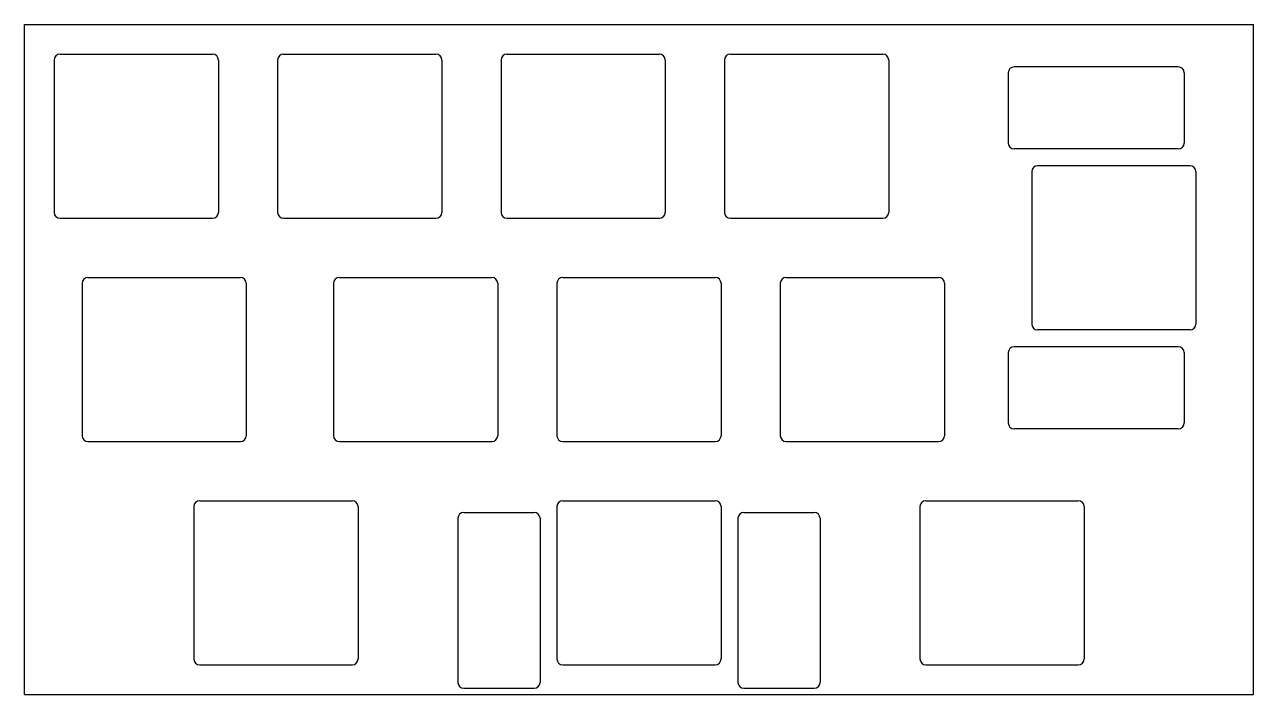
# Model space of a CAD drawing. Header units: millimetres. Extents: x 0 to 105, y -57 to 0.
import ezdxf

# ---------------------------------------------------------------- set-up
doc = ezdxf.new("R2010")
doc.units = ezdxf.units.MM

msp = doc.modelspace()

# ---------------------------------------------------------------- linework, layer by layer
for p, q in [((0, 0), (104.775, 0)), ((0, -57.15), (0, 0)), ((104.775, -57.15), (104.775, 0)), ((2.525, -3.025), (2.525, -16.025)), ((3.025, -2.525), (16.025, -2.525)), ((16.525, -3.025), (16.525, -16.025)), ((21.575, -3.025), (21.575, -16.025)), ((22.075, -2.525), (35.075, -2.525)), ((35.575, -3.025), (35.575, -16.025)), ((40.625, -3.025), (40.625, -16.025)), ((41.125, -2.525), (54.125, -2.525)), ((54.625, -3.025), (54.625, -16.025)), ((59.675, -3.025), (59.675, -16.025)), ((60.175, -2.525), (73.175, -2.525)), ((73.675, -3.025), (73.675, -16.025)), ((83.86875, -4.112), (83.86875, -10.112)), ((98.36875, -3.612), (84.36875, -3.612)), ((98.86875, -4.112), (98.86875, -10.112)), ((98.36875, -10.612), (84.36875, -10.612)), ((85.86875, -12.55), (85.86875, -25.55)), ((99.36875, -12.05), (86.36875, -12.05)), ((99.86875, -12.55), (99.86875, -25.55)), ((3.025, -16.525), (16.025, -16.525)), ((22.075, -16.525), (35.075, -16.525)), ((41.125, -16.525), (54.125, -16.525)), ((60.175, -16.525), (73.175, -16.525)), ((5.40625, -21.575), (18.40625, -21.575)), ((26.8375, -21.575), (39.8375, -21.575)), ((45.8875, -21.575), (58.8875, -21.575)), ((64.9375, -21.575), (77.9375, -21.575)), ((4.90625, -22.075), (4.90625, -35.075)), ((18.90625, -22.075), (18.90625, -35.075)), ((26.3375, -22.075), (26.3375, -35.075)), ((40.3375, -22.075), (40.3375, -35.075)), ((45.3875, -22.075), (45.3875, -35.075)), ((59.3875, -22.075), (59.3875, -35.075)), ((64.4375, -22.075), (64.4375, -35.075)), ((78.4375, -22.075), (78.4375, -35.075)), ((99.36875, -26.05), (86.36875, -26.05)), ((83.86875, -27.988), (83.86875, -33.988)), ((98.36875, -27.488), (84.36875, -27.488)), ((98.86875, -27.988), (98.86875, -33.988)), ((98.36875, -34.488), (84.36875, -34.488)), ((5.40625, -35.575), (18.40625, -35.575)), ((26.8375, -35.575), (39.8375, -35.575)), ((45.8875, -35.575), (58.8875, -35.575)), ((64.9375, -35.575), (77.9375, -35.575)), ((14.93125, -40.625), (27.93125, -40.625)), ((45.8875, -40.625), (58.8875, -40.625)), ((76.84375, -40.625), (89.84375, -40.625)), ((14.43125, -41.125), (14.43125, -54.125)), ((28.43125, -41.125), (28.43125, -54.125)), ((37.4495, -41.625), (43.4495, -41.625)), ((45.3875, -41.125), (45.3875, -54.125)), ((59.3875, -41.125), (59.3875, -54.125)), ((61.3255, -41.625), (67.3255, -41.625)), ((76.34375, -41.125), (76.34375, -54.125)), ((90.34375, -41.125), (90.34375, -54.125)), ((36.9495, -42.125), (36.9495, -56.125)), ((43.9495, -42.125), (43.9495, -56.125)), ((60.8255, -42.125), (60.8255, -56.125)), ((67.8255, -42.125), (67.8255, -56.125)), ((14.93125, -54.625), (27.93125, -54.625)), ((45.8875, -54.625), (58.8875, -54.625)), ((76.84375, -54.625), (89.84375, -54.625)), ((0, -57.15), (104.775, -57.15)), ((37.4495, -56.625), (43.4495, -56.625)), ((61.3255, -56.625), (67.3255, -56.625))]:
    msp.add_line(p, q)
for centre, start, end in [((3.025, -3.025), 90, 180), ((16.025, -3.025), 0, 90), ((22.075, -3.025), 90, 180), ((35.075, -3.025), 0, 90), ((41.125, -3.025), 90, 180), ((54.125, -3.025), 0, 90), ((60.175, -3.025), 90, 180), ((73.175, -3.025), 0, 90), ((84.36875, -4.112), 90, 180), ((98.36875, -4.112), 0, 90), ((84.36875, -10.112), 180, 270), ((98.36875, -10.112), 270, 0), ((86.36875, -12.55), 90, 180), ((99.36875, -12.55), 0, 90), ((3.025, -16.025), 180, 270), ((16.025, -16.025), 270, 0), ((22.075, -16.025), 180, 270), ((35.075, -16.025), 270, 0), ((41.125, -16.025), 180, 270), ((54.125, -16.025), 270, 0), ((60.175, -16.025), 180, 270), ((73.175, -16.025), 270, 0), ((5.40625, -22.075), 90, 180), ((18.40625, -22.075), 0, 90), ((26.8375, -22.075), 90, 180), ((39.8375, -22.075), 0, 90), ((45.8875, -22.075), 90, 180), ((58.8875, -22.075), 0, 90), ((64.9375, -22.075), 90, 180), ((77.9375, -22.075), 0, 90), ((86.36875, -25.55), 180, 270), ((99.36875, -25.55), 270, 0), ((84.36875, -27.988), 90, 180), ((98.36875, -27.988), 0, 90), ((84.36875, -33.988), 180, 270), ((98.36875, -33.988), 270, 0), ((5.40625, -35.075), 180, 270), ((18.40625, -35.075), 270, 0), ((26.8375, -35.075), 180, 270), ((39.8375, -35.075), 270, 0), ((45.8875, -35.075), 180, 270), ((58.8875, -35.075), 270, 0), ((64.9375, -35.075), 180, 270), ((77.9375, -35.075), 270, 0), ((14.93125, -41.125), 90, 180), ((27.93125, -41.125), 0, 90), ((45.8875, -41.125), 90, 180), ((58.8875, -41.125), 0, 90), ((76.84375, -41.125), 90, 180), ((89.84375, -41.125), 0, 90), ((37.4495, -42.125), 90, 180), ((43.4495, -42.125), 0, 90), ((61.3255, -42.125), 90, 180), ((67.3255, -42.125), 0, 90), ((14.93125, -54.125), 180, 270), ((27.93125, -54.125), 270, 0), ((45.8875, -54.125), 180, 270), ((58.8875, -54.125), 270, 0), ((76.84375, -54.125), 180, 270), ((89.84375, -54.125), 270, 0), ((37.4495, -56.125), 180, 270), ((43.4495, -56.125), 270, 0), ((61.3255, -56.125), 180, 270), ((67.3255, -56.125), 270, 0)]:
    msp.add_arc(centre, 0.5, start, end)

doc.saveas('drawing.dxf')
